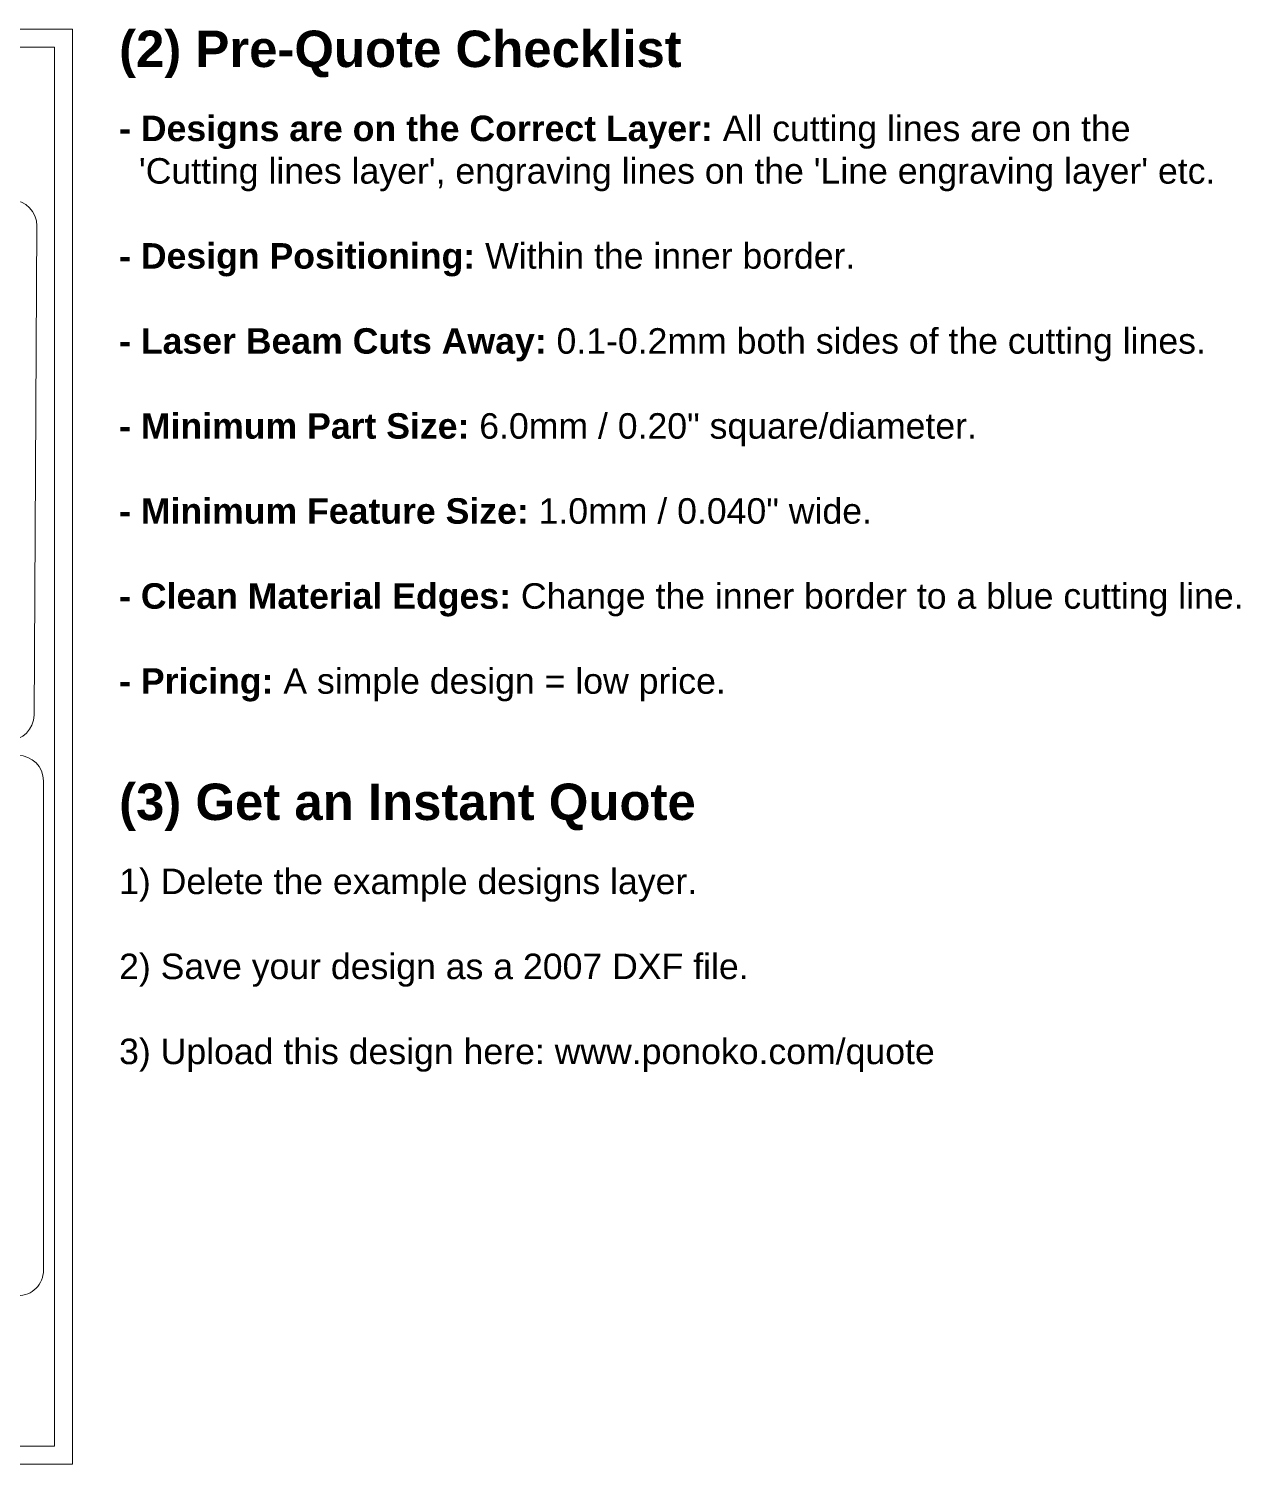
# Model space of a CAD drawing. Header units: millimetres. Extents: x -286 to 710, y -5 to 442.
# Drawn here: x 377 to 709.6, y -5 to 389.1 of the extents above; entities that cross this region are included whole.
import ezdxf

# ---------------------------------------------------------------- set-up
doc = ezdxf.new("R2010")
doc.units = ezdxf.units.MM
doc.header["$MEASUREMENT"] = 0
doc.layers.get('0').update_dxf_attribs({"lineweight": 0, "true_color": 0xf6921e})
doc.layers.add('Cutting lines', color=5, linetype='Continuous', lineweight=0)
doc.layers.add('Examples - DELETE before uploading', color=7, linetype='Continuous', lineweight=0, true_color=0xf6921e)
doc.styles.add('Annotative', font='arial.ttf')

msp = doc.modelspace()

# ---------------------------------------------------------------- linework, layer by layer
at = {"lineweight": 0}
for points in [[(-5, -5), (389, -5), (389, 389), (-5, 389)], [(0, 0), (384, 0), (384, 384), (0, 384)]]:
    msp.add_lwpolyline(points, close=True, dxfattribs=at)
at = {"layer": 'Cutting lines', "lineweight": 0}
for p, q in [((378.42, 200.67), (379.21, 334.99)), ((381.01, 182.6), (381.01, 48.27))]:
    msp.add_line(p, q, dxfattribs=at)
for centre, start, end in [((372.21, 335.03), 359.6652, 89.6652), ((371.42, 200.71), 269.6652, 359.6652), ((374.01, 182.6), 0, 90), ((374.01, 48.27), 269.9999, 0)]:
    msp.add_arc(centre, 7, start, end, dxfattribs=at)

# ---------------------------------------------------------------- texts
at = {"layer": 'Examples - DELETE before uploading', "lineweight": 0, "insert": (401.77, 388.57), "char_height": 4, "width": 405.7157, "attachment_point": 1, "style": 'Annotative'}
msp.add_mtext('{\\fArial|b1|i0|c0|p34;\\H2.5x;(2) Pre-Quote Checklist\\P}\\P{\\fArial|b1|i0|c0|p34;\\H1.75x;- Designs are on the Correct Layer:\\fArial|b0|i0|c0|p34; All cutting lines are on the \\P  \'Cutting lines layer\', engraving lines on the \'Line engraving layer\' etc.\\P\\fArial|b1|i0|c0|p34;\\P- Design Positioning:\\fArial|b0|i0|c0|p34; Within the inner border.\\P\\fArial|b1|i0|c0|p34;\\P- Laser Beam Cuts Away: \\fArial|b0|i0|c0|p34;0.1-0.2mm both sides of the cutting lines.\\P\\fArial|b1|i0|c0|p34;\\P- Minimum Part Size:\\fArial|b0|i0|c0|p34; 6.0mm / 0.20" square/diameter.\\P\\fArial|b1|i0|c0|p34;\\P- Minimum Feature Size: \\fArial|b0|i0|c0|p34;1.0mm / 0.040" wide.\\P\\fArial|b1|i0|c0|p34;\\P- Clean Material Edges:\\fArial|b0|i0|c0|p34; Change the inner border to a blue cutting line.\\P\\fArial|b1|i0|c0|p34;\\P- Pricing:\\fArial|b0|i0|c0|p34; A simple design = low price.}\\P\\P\\P\\P{\\fArial|b1|i0|c0|p34;\\H2.5x;(3) Get an Instant Quote\\P}\\P{\\H1.75x;1) Delete the example designs layer.\\P\\P2) Save your design as a 2007 DXF file.\\P\\P3) Upload this design here: www.ponoko.com/quote}', dxfattribs=at)

doc.saveas('drawing.dxf')
